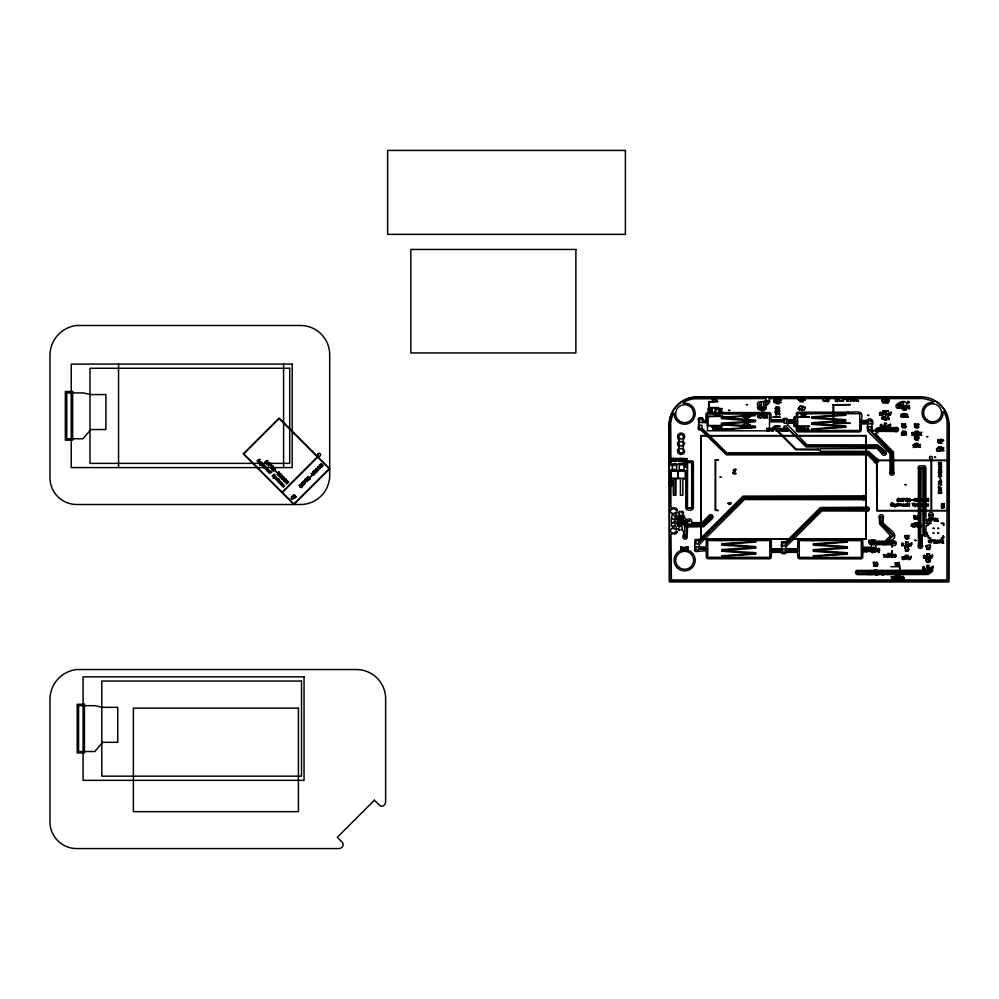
<?xml version="1.0" encoding="UTF-8"?>
<svg xmlns="http://www.w3.org/2000/svg" width="999" height="999" viewBox="0 0 999 999"><rect width="100%" height="100%" fill="white"/><g stroke="black" fill="none" stroke-linecap="round" stroke-linejoin="round"><path stroke-width="1.5" d="M888.248 542.744L889.035 542.694A2.772 2.772 0 0 0 889.035 540.909L887.824 540.909L887.824 542.569M895.703 564.722L896.852 564.722A2.772 2.772 0 0 0 896.852 562.937L895.628 562.937L895.641 564.597M907.729 405.944L909.24 407.018L908.153 407.192L908.153 406.143M948.363 510.751L876.772 510.876L876.635 460.327L948.376 460.314M877.097 460.976L875.723 461.476L868.356 453.421L726.31 453.409L701.535 428.633L699.512 428.633L699.512 425.287L702.022 425.287L702.022 428.146L726.598 452.722L868.506 452.722L877.097 460.689M920.591 504.195L919.954 504.295M920.591 506.056C919.167 506.743 918.755 502.772 919.954 503.159M760.576 407.604L759.228 407.754L759.665 406.993L760.301 407.542L759.465 408.029L759.228 402.872L761.463 402.872L761.463 405.107L760.089 405.107C762.15 407.305 758.216 409.815 759.39 406.793M671.865 464.61L670.916 465.222L670.754 425.05C669.642 424.013 674.662 406.393 674.275 415.721A10.577 10.577 0 0 0 693.431 419.555L695.017 415.746A10.577 10.577 0 0 0 686.713 403.296L683.129 403.209L683.94 402.122A26.411 26.411 0 0 1 693.693 398.801L766.133 398.576C766.333 404.732 754.894 398.139 757.829 406.256A2.298 2.298 0 0 0 759.302 409.802A2.298 2.298 0 0 0 762 407.093C764.073 405.532 766.945 406.605 768.83 403.072A2.298 2.298 0 0 0 769.467 399.875L768.918 398.589L920.878 398.576C922.139 397.465 940.883 402.909 930.544 402.46A10.577 10.577 0 0 0 922.04 413.511A10.577 10.577 0 0 0 931.892 423.376A10.577 10.577 0 0 0 942.956 414.897L942.981 411.613L943.793 411.763A26.424 26.424 0 0 1 947.114 421.516L946.927 579.932L671.415 579.982L670.966 534.353L672.527 533.966L672.527 532.804A2.098 2.098 0 0 1 670.429 530.706A2.098 2.098 0 0 1 672.527 528.608L672.527 525.949L671.415 525.949L671.415 523.151L672.527 523.151C670.754 521.503 670.666 520.279 672.527 518.681L671.415 518.681L672.527 513.224A2.098 2.098 0 0 1 670.429 511.126A2.098 2.098 0 0 1 672.527 509.028L672.527 507.854L670.916 507.504L670.878 469.617L671.865 470.142A3.784 3.784 0 0 0 677.222 470.142L678.995 471.178L680.943 470.941L680.943 469.755L679.27 469.755L679.27 464.997L680.943 464.997L680.943 463.811L678.995 463.573L677.222 464.61M317.819 454.158L318.544 453.434A1.498 1.498 0 0 1 320.529 455.419L319.805 456.143A1.498 1.498 0 0 1 317.819 454.158M769.792 539.085L771.278 540.571L771.39 548.713L781.143 548.738L781.892 547.489L781.181 546.078L781.63 541.72L786.213 541.545L820.466 507.517L865.746 507.23M868.381 548.613L868.231 551.685L868.805 550.337L870.042 551.823L869.105 550.037L870.191 548.701L868.631 549.912L868.531 548.638M866.008 548.613L865.509 549.263L867.02 549.587L865.309 551.723L867.219 551.823L865.996 551.411L867.432 549.625L866.707 548.613M870.341 571.765C868.106 571.49 874.824 571.478 870.266 574.138L871.69 574.388L869.58 574.462L871.165 572.639L870.903 571.765M901.11 406.668L900.111 407.592C902.459 402.547 897.377 409.028 900.936 408.017C901.697 410.976 901.972 404.17 900.199 407.405A2.31 2.31 0 0 1 896.652 407.742A2.31 2.31 0 0 1 897.002 404.208C901.31 400.449 908.278 399.875 906.418 406.543A2.298 2.298 0 0 1 906.418 408.129L905.481 408.129A2.298 2.298 0 0 1 905.481 406.543L906.305 406.331L901.26 406.693M876.947 570.179L874.15 570.179M707.791 539.035L706.293 540.521L706.193 547.002L700.049 547.027L699.225 545.404L699.974 543.868L744.455 499.562L862.187 499.687A2.298 2.298 0 0 0 865.209 499.3A2.298 2.298 0 0 0 865.209 496.266A2.298 2.298 0 0 0 862.199 495.866L743.031 496.141L699.625 539.348L694.942 539.585L694.605 550.661L695.991 551.585L706.118 550.699L706.405 557.792L707.791 558.728L769.792 558.778L771.153 557.892L771.54 552.372L780.906 552.36L782.08 553.596L785.127 553.721L786.875 552.36L797.464 552.36L797.926 557.879L799.312 558.803L861.313 558.866L862.674 557.966L862.974 550.836L870.404 550.786L872.202 552.297L875.686 551.885L876.135 547.527L875.436 546.028L876.273 544.805L891.72 544.18L892.057 547.115L891.72 544.68L883.041 544.68M799.312 539.11L797.826 540.609L797.639 548.763L786.575 548.638L785.913 547.452L786.663 546.003L821.902 510.939L865.746 511.063A2.298 2.298 0 0 0 868.755 510.664A2.298 2.298 0 0 0 868.755 507.629A2.298 2.298 0 0 0 865.746 507.23M774.237 428.221C771.515 428.284 774.812 425.012 774.725 427.722L796.116 449.113L817.244 449.113C819.018 447.152 819.217 451.673 817.269 449.887L795.828 449.775L774.25 428.146L774.899 429.333L773.313 430.007L773.001 431.306L772.939 428.196L774.5 429.22L773.313 429.582L773.313 428.546M721.415 429.195L754.957 427.247L721.415 424.725L721.415 423.101L754.957 421.141L721.415 418.631L721.415 417.22L755.019 415.159L755.019 414.036L707.429 413.986L707.429 422.028L702.484 422.028L702.022 419.13L699.512 419.13L699.512 422.49L707.429 422.727L707.429 430.769L721.415 430.769L721.428 428.858C717.969 429.945 722.876 423.314 720.591 428.434L721.428 428.434C721.728 425.724 722.739 430.694 721.428 429.582M697.152 396.878L920.941 396.878A28.097 28.097 0 0 1 940.808 405.094L943.243 407.867A28.122 28.122 0 0 1 949.05 424.975L948.763 581.818L669.367 581.768L669.043 424.987A28.122 28.122 0 0 1 697.152 396.865M920.941 397.152L697.165 397.152A27.86 27.86 0 0 0 680.219 402.909A27.822 27.822 0 0 0 671.453 414.335A27.935 27.935 0 0 0 669.33 424.987L669.642 581.406L948.526 581.406L948.7 424.388L946.652 414.335A27.822 27.822 0 0 0 934.852 400.874M811.712 413.686L845.279 413.686L845.279 414.81L811.688 416.858L811.688 418.269L845.229 420.229L811.688 422.752L811.688 424.375L845.229 426.885L811.688 428.846L811.688 430.407L797.702 430.407L797.702 421.865L786.575 421.865L786.575 423.201L784.053 423.201L784.053 421.865L769.505 421.865L769.505 430.819L722.027 430.806L722.027 429.682L755.519 427.634L755.519 426.148L721.977 424.2L755.519 421.678L755.519 420.092L722.377 417.594L755.519 415.659L755.519 414.036L769.505 414.036L769.505 421.166L784.053 421.166L784.053 419.842L786.575 419.842L786.575 421.166L797.702 421.166L797.702 413.623L811.712 413.823M919.954 503.871L920.616 504.045M721.765 540.546L755.331 540.546L755.331 541.658L721.74 543.718L721.74 545.129L755.281 547.09L721.74 549.6L721.74 551.236L755.281 553.746L721.74 555.706L721.74 557.267L707.754 557.267L707.754 549.225L698.476 549.225L698.476 550.137L695.953 550.137L695.953 546.778L698.476 546.778L698.476 548.526L707.754 548.526L707.754 540.484L721.765 540.684M813.286 540.621L846.852 540.621L846.852 541.745L813.261 543.793L813.261 545.217L846.802 547.165L813.261 549.687L813.261 551.311L846.802 553.821L813.261 555.781L813.261 557.355L799.275 557.355L799.275 550.936L785.152 550.936L785.152 552.26L782.642 552.26L782.642 550.936L769.817 550.936L769.817 557.33L722.352 557.305L722.352 556.193L755.831 554.133L755.831 552.647L722.302 550.699L755.831 548.176L755.831 546.59L722.689 544.093L755.831 542.157L755.831 540.546L769.817 540.546L769.817 550.237L782.642 550.237L782.642 548.913L785.152 548.913L785.152 550.237L799.275 550.237L799.275 540.571L813.286 540.759M861.313 539.173L862.699 540.097L862.974 547.202L870.529 547.24L871.415 546.066L870.703 541.371L871.64 539.984L875.236 539.997L876.398 541.246L884.977 541.221L890.559 535.689L879.607 524.025L879.32 518.244A2.31 2.31 0 0 1 879.707 515.234A2.31 2.31 0 0 1 882.754 515.222A2.31 2.31 0 0 1 883.153 518.244L883.104 522.727C887.936 529.333 900.923 533.928 891.47 540.634M909.028 405.731C912.374 413.536 902.921 405.057 909.452 405.394A1.449 1.449 0 0 1 908.316 406.531L907.629 406.293M902.359 414.123L902.971 417.32L901.847 416.009L901.123 417.257L901.123 414.198L902.671 415.209L901.498 415.584L901.498 414.535M915.771 423.776L916.445 426.923L915.246 425.661L914.535 426.91L914.535 423.851L916.083 424.862L914.909 425.237L914.909 424.188M902.984 423.564L903.645 426.723L902.459 425.449L901.71 426.648L901.747 423.638L903.296 424.65L902.109 425.025L902.109 423.988M775.187 399.413L775.798 402.609L774.662 401.286L773.913 402.485L773.938 399.488L775.499 400.499L774.312 400.874L774.312 399.825M915.771 435.851L916.383 439.048L915.246 437.737L914.535 438.986L914.535 435.926L916.083 436.938L914.909 437.312L914.909 436.263M760.264 406.518C763.96 413.861 754.27 406.131 760.564 407.392M766.92 415.035L767.594 418.194L766.408 416.92L765.684 418.181L765.684 415.109L767.232 416.133L766.058 416.508L766.058 415.459M919.03 498.326L919.692 501.486L918.506 500.212L917.744 501.398L917.781 498.401L919.33 499.413L918.156 499.787L918.156 498.751M915.059 515.422L915.671 518.618L914.535 517.307L913.823 518.568L913.823 515.496L915.371 516.52L914.197 516.895L914.197 515.846M920.391 523.813L921.003 527.01L919.867 525.699L919.155 526.96L919.155 523.888L920.703 524.912L919.517 525.287L919.517 524.238M932.429 539.81L933.153 540.946L931.555 541.695L931.305 543.019L931.193 539.885L932.741 540.896L931.555 541.271L931.555 540.222M870.304 540.084L870.903 543.281L869.779 541.97L869.03 543.169L869.055 540.159L870.616 541.183L869.43 541.545L869.43 540.509M899.712 566.371L899.724 569.305L899.537 566.708L890.858 566.708M891.895 544.343L892.045 544.48A2.298 2.298 0 0 0 895.941 544.53A2.298 2.298 0 0 0 894.467 540.996C884.652 541.595 896.041 538.036 890.796 542.994L892.232 543.244L890.084 543.244L891.707 541.495L891.445 540.621M887.799 553.521L891.995 553.483L891.97 550.599L891.72 553.184M677.285 464.697L677.359 464.772A3.784 3.784 0 0 0 671.865 464.61M920.616 505.919L919.954 505.506M673.938 528.608L673.938 525.949L675.049 525.262C675.199 524.238 678.483 532.092 675.761 529.657A2.098 2.098 0 0 0 673.938 528.608M283.591 364.086L283.591 467.582M118.556 364.086L118.556 467.582M295.092 495.566L295.092 497.352L296.316 496.653L294.905 498.064L294.53 495.342L292.982 495.779L293.968 494.73L295.092 495.566M309.091 477.584L309.078 479.37L310.314 478.671L308.816 480.069L308.516 477.36L306.968 477.797L307.967 476.748L309.091 477.584M924.375 468.356L924.337 532.08C928.221 534.053 923.95 536.438 922.939 532.43L922.914 467.52L924.187 467.295L924.375 468.356M268.269 462.824C270.304 467.033 263.836 463.361 268.244 463.823C267.033 460.214 272.228 464.46 268.269 462.824M271.328 464.997L269.955 464.96L270.692 464.223L271.328 464.997M272.465 467.632C271.241 468.306 269.218 467.107 272.19 468.731C276.049 467.782 270.504 463.623 273.227 466.758L272.115 466.908L272.465 467.632M273.614 474.712C275.599 478.933 269.455 474.25 273.601 476.261C271.853 472.115 277.66 475.961 273.614 474.712M293.644 498.551C288.686 501.773 292.37 492.157 293.644 498.551M301.735 483.491C305.644 482.405 302.297 487.35 303.858 484.328C299.725 485.701 303.609 480.469 301.735 483.491M304.895 481.418L304.258 482.305L303.521 481.568L304.895 481.418M307.729 480.469L306.668 481.73L308.129 480.369L306.293 478.346L304.807 479.757L306.056 479.033L306.206 480.132L307.729 480.469M315.359 470.954L314.71 471.853L313.973 471.116L315.359 470.954M286.313 482.542L287.774 482.342C283.142 487.037 292.432 479.483 286.863 482.217C289.623 476.685 282.08 485.951 286.75 481.318L286.313 482.542M312.437 473.239L313.087 474.45C307.267 470.604 316.096 478.071 313.224 473.851C317.395 476.773 310.002 467.919 313.823 473.713L312.437 473.239M278.908 471.903L277.809 473.788L279.146 473.214L278.546 474.513C284.303 470.741 275.474 478.134 278.409 473.926L277.035 474.513L278.908 471.903M677.484 518.219C677.834 521.041 676.236 526.785 679.445 527.197A1.399 1.399 0 0 1 682.18 527.547A3.459 3.459 0 0 1 682.105 528.746A1.386 1.386 0 0 1 681.493 529.47C682.567 530.869 684.989 531.043 682.879 536.401A2.31 2.31 0 0 0 687.05 538.136L687.562 526.948L703.708 526.723L711.987 518.881A2.31 2.31 0 0 0 712.349 515.334A2.31 2.31 0 0 0 708.803 515.684L701.997 522.627L691.783 522.652L691.658 521.678A2.31 2.31 0 0 0 688.948 518.956C682.729 521.366 686.201 514.135 682.105 514.76A1.399 1.399 0 0 1 679.47 514.76C676.485 514.56 679.295 516.82 677.484 518.219M277.66 478.658C276.199 477.372 277.397 481.705 275.374 479.033C277.098 480.831 275.649 476.311 277.66 478.658M746.628 425.412C743.156 424.288 748.189 431.056 746.64 425.349M802.047 408.291C798.476 407.417 803.758 413.711 802.047 408.291M888.011 425.349C884.452 424.4 889.709 430.831 888.011 425.349M888.685 413.224C885.114 413.261 890.758 418.181 888.698 413.149M908.665 557.492C905.094 556.63 910.376 562.912 908.665 557.492M909.327 544.005C905.818 542.844 910.913 549.65 909.352 543.931M924 504.395L923.638 506.131L923.7 503.883L926.16 504.07L926.298 506.081L925.848 504.37L924.974 506.156L924 504.395M929.982 556.143C926.36 556.056 932.03 561.113 929.982 556.143M930.643 567.519L930.106 569.168L929.495 567.382L929.445 569.005L930.993 570.666L928.183 573.076L857.791 573.214L856.955 572.527L857.791 571.54L927.834 571.678C928.571 569.917 932.916 569.243 930.643 567.519M679.42 440.297L677.459 443.069L678.009 445.866L679.42 447.215L677.459 450.062L678.009 452.859A3.734 3.734 0 0 0 684.777 451.523C682.629 447.627 682.542 447.003 684.777 443.069C679.907 440.209 686.638 438.361 684.228 434.727A3.734 3.734 0 0 0 677.459 436.076L678.009 438.873L679.42 440.297M928.97 523.726L928.62 524.637A2.31 2.31 0 0 1 926.21 525.599L925.761 531.368L926.56 532.092A2.298 2.298 0 0 1 926.91 535.639A2.298 2.298 0 0 1 923.376 535.289L922.164 534.44L922.227 544.817A2.298 2.298 0 0 1 921.827 547.827A2.298 2.298 0 0 1 918.793 547.827A2.298 2.298 0 0 1 918.406 544.817L918.443 469.268A2.298 2.298 0 0 1 921.59 466.021L922.364 466.021A2.31 2.31 0 0 1 925.898 468.381L925.936 521.078L929.17 518.356L929.058 516.108A2.31 2.31 0 0 1 929.445 513.099A2.31 2.31 0 0 1 932.492 513.099A2.31 2.31 0 0 1 932.891 516.108L932.604 519.767L928.983 523.626M874.487 574.3L873.064 573.076L872.527 574.487L872.577 571.378L872.901 572.652L874.462 571.44L873.363 572.777L874.487 574.3M675.661 514.285L676.473 516.333L675.049 516.57L673.938 515.884L673.938 513.224A2.098 2.098 0 0 0 675.761 512.175L677.31 512.137L675.661 514.285M875.349 433.516L893.518 452.11L893.805 471.628A2.298 2.298 0 0 1 893.418 474.637A2.298 2.298 0 0 1 890.384 474.637A2.298 2.298 0 0 1 889.984 471.628L890.059 453.484L867.569 431.068L867.157 426.735L867.856 425.287L866.97 423.863L861.338 423.951L861.225 430.432L859.739 431.93L797.739 431.868L796.353 430.931L796.141 423.401L788.298 423.289L787.337 424.538L806.955 444.817L877.646 444.855L884.527 450.749A2.298 2.298 0 0 1 886.375 453.171A2.298 2.298 0 0 1 884.227 455.319A2.298 2.298 0 0 1 881.817 453.471L876.797 448.389L820.179 448.726L820.216 451.298L868.468 451.298L876.71 458.566A2.298 2.298 0 0 1 878.558 460.989A2.298 2.298 0 0 1 876.41 463.136A2.298 2.298 0 0 1 874 461.276L867.619 454.845L726.435 454.845L701.061 430.182L698.95 429.97L698.051 428.608L698.763 423.863L698.176 418.569L699.537 417.669L702.584 417.794L703.596 420.504L705.806 420.554L706.093 413.424L707.467 412.525L769.467 412.587L770.853 413.511L771.228 419.73L782.342 419.742L783.541 418.494L786.538 418.381L788.298 419.742L795.891 419.742L796.365 413.062L797.739 412.175L847.002 412.225L847.826 413.124L848.663 412.225C856.218 412.425 864.497 409.103 861.275 420.129C862.749 420.616 865.846 420.604 867.244 420.079C870.903 416.146 874.999 421.965 871.89 425.399C873.326 435.864 872.552 430.557 877.721 427.797L894.879 427.647A2.298 2.298 0 0 1 897.889 428.047A2.298 2.298 0 0 1 897.889 431.093A2.298 2.298 0 0 1 894.879 431.481L878.795 431.343L877.534 432.904L875.399 433.404M867.032 572.277L867.819 572.202L867.819 574.138C865.034 574.625 871.128 574.6 868.231 574.138L868.218 571.49L867.132 572.165M877.022 572.277L877.809 572.202L877.809 574.138C875.024 574.575 881.118 574.575 878.221 574.138L878.208 571.49L877.122 572.165M898.051 563.149L898.825 563.074L898.825 565.022C896.003 565.359 902.01 565.596 899.25 565.022L899.2 562.3L898.051 563.149M902.022 557.267L902.809 557.192L902.809 559.14C900.037 559.64 906.006 559.59 903.221 559.14L903.208 556.493L902.06 557.217M923.338 555.931L924.125 555.856L924.125 557.804C921.328 558.241 927.347 558.316 924.537 557.804L924.525 555.144L923.338 555.931M926.672 567.295L927.447 567.22L927.447 569.168C924.624 569.58 930.718 569.642 927.871 569.168L927.809 566.445L926.772 567.195M684.577 536.775L685.689 536.925L684.577 536.775M686.001 522.564L687.112 522.714L686.001 522.564M688.848 521.153L689.959 521.291L688.848 521.153M710.164 516.883L711.251 517.107L710.177 516.82M720.104 477.097L721.216 477.247L720.117 477.023M728.633 410.314L729.745 410.452L728.633 410.314M746.39 404.632L747.489 404.845L746.415 404.558M766.995 401.074L768.094 401.298L767.032 400.936M773.388 427.36L774.5 427.51L773.388 427.36M776.235 411.026L777.334 411.238L776.248 410.951M817.444 449.388L818.556 449.538L817.457 449.313M847.277 412.212L848.388 412.362L847.277 412.212M857.229 572.302L858.328 572.527L857.267 572.165M867.894 415.284L868.98 415.509L867.931 415.147M862.911 497.702L864.01 497.927L862.949 497.564M866.47 509.065L867.582 509.215L866.483 509.003M875.711 430.919L876.81 431.056L875.711 430.919M875.711 460.751L876.81 460.901L875.711 460.751M885.651 415.284L886.762 415.434L885.226 414.485A2.298 2.298 0 0 1 885.226 412.899L886.163 412.899A2.298 2.298 0 0 1 886.163 414.485L885.688 415.147M883.516 452.947L884.627 453.084L883.516 452.947M880.681 516.883L881.78 517.107L880.693 516.82M891.333 472.839L892.444 472.977L891.345 472.764M895.604 429.495L896.715 429.645L895.604 429.495M897.726 406.044L898.825 406.268L897.751 405.981M893.468 543.169L894.58 543.319L893.468 543.169M905.094 484.59L906.205 484.74L905.094 484.59M914.073 526.835L915.171 527.047L914.085 526.76M914.784 540.334L915.896 540.484L914.784 540.334M919.754 467.857L920.853 468.081L919.767 467.794M923.088 467.857L924.2 468.007L923.101 467.794M926.86 436.6L927.971 436.75L926.872 436.526M919.754 546.016L920.853 546.228L919.767 545.941M924.724 533.941L925.836 534.09L924.724 533.941M926.148 523.276L927.259 523.426L926.16 523.214M930.419 514.76L931.518 514.897L930.419 514.76M934.677 457.205L935.776 457.417L934.689 457.13M929.707 570.179L930.818 570.317L929.707 570.179M933.116 528.296L934.202 528.508L933.153 528.159M933.116 532.979L934.202 533.204L933.153 532.842M937.799 528.296L938.885 528.508L937.836 528.159M937.799 532.979L938.885 533.204L937.836 532.842M670.579 482.529L669.417 481.605L672.165 481.543C672.577 478.783 672.677 484.702 672.165 481.968L670.217 481.968L670.579 482.529M687.112 458.491L685.926 461.513L684.852 458.416L685.963 459.59L687.112 458.491M686.238 549.5L688.224 549.65L688.323 546.878L686.238 547.052L687.712 547.227C686.251 548.314 689.397 549.937 686.238 549.5M722.115 408.728L720.504 409.228A1.711 1.711 0 0 0 720.504 410.539L722.09 411.101L720.117 410.714A2.135 2.135 0 0 1 720.104 409.103L721.041 408.279L722.102 408.803M728.908 504.095L727.747 503.171L730.494 503.109C730.968 500.349 730.856 506.356 730.494 503.533L728.546 503.533L728.908 504.095M744.655 414.785L743.044 415.272A1.748 1.748 0 0 0 743.044 416.595L744.655 417.082L742.657 416.758A2.135 2.135 0 0 1 742.644 415.147L743.581 414.335L744.655 414.785M778.096 430.806L780.082 430.956L780.182 428.184L778.096 428.296L779.57 428.546C778.034 429.545 781.343 431.343 778.134 430.744M783.428 430.806L785.414 430.956L785.526 428.196L783.428 428.296L784.902 428.546C783.366 429.545 786.675 431.343 783.453 430.744M800.074 397.814L798.463 398.301A1.748 1.748 0 0 0 798.463 399.625L800.049 400.187L798.076 399.787A2.135 2.135 0 0 1 798.064 398.176L799 397.365L800.074 397.814M803.258 400.037L805.244 400.187L805.331 397.415L803.246 397.527L804.732 397.777C803.533 398.988 805.981 400.412 803.258 400.037M871.553 542.769L873.538 542.919L873.638 540.147L871.553 540.259L873.026 540.509C871.553 541.47 874.787 543.344 871.578 542.707M883.903 399.25L882.292 399.75A1.748 1.748 0 0 0 882.292 401.061L883.903 401.561L881.917 401.236A2.135 2.135 0 0 1 881.892 399.625L882.829 398.813L883.903 399.25M882.691 427.023L883.366 427.135L882.691 427.023M883.903 416.97L882.292 417.47A1.748 1.748 0 0 0 882.292 418.781L883.903 419.268L881.917 418.943A2.135 2.135 0 0 1 881.892 417.345L882.829 416.521L883.903 416.97M875.411 549.175C876.36 551.273 877.134 547.302 875.411 549.175M887.224 401.486L889.222 401.348L887.749 399.213C891.632 399.188 885.414 397.864 887.449 400.549C889.41 399.4 888.923 402.547 887.262 401.423M876.747 551.173C877.784 553.284 878.371 549.275 876.747 551.173M878.471 548.364L879.145 549.675A2.835 2.835 0 0 1 879.145 551.436C877.422 555.569 881.63 548.463 878.508 548.301M879.682 571.903C880.718 574.025 881.243 570.017 879.682 571.903M881.006 573.901C882.105 575.998 882.542 572.04 881.006 573.901M882.741 571.103L883.403 572.415A2.835 2.835 0 0 1 883.403 574.163C881.755 578.396 885.838 570.941 882.741 571.103M891.42 556.868L893.418 556.73L891.945 554.607C895.828 554.545 889.41 553.284 891.645 555.931C893.705 554.907 892.994 557.792 891.42 556.868M896.702 506.156C890.121 509.49 901.573 498.601 896.702 506.156M899.237 578.896L901.235 578.758L899.762 576.623C903.633 576.585 897.114 575.262 899.462 577.959C901.523 576.935 900.811 579.82 899.237 578.896M905.494 501.011L907.479 501.161L907.591 498.401L905.481 498.501L906.955 498.751C905.606 499.812 908.541 501.461 905.494 501.011M904.008 545.679L904.682 545.791L904.008 545.679M907.292 503.234L907.954 503.346L907.292 503.234M906.555 535.626L904.944 536.113A1.711 1.711 0 0 0 904.944 537.437C909.102 539.922 901.086 534.915 906.555 535.626M906.555 547.015L904.944 547.502A1.711 1.711 0 0 0 904.944 548.826C909.102 551.311 901.086 546.303 906.555 547.015M917.157 438.536L919.155 438.399L917.681 436.263C921.565 436.201 915.146 434.952 917.382 437.599C919.517 436.476 918.581 439.647 917.232 438.424M917.094 498.513L916.27 501.535L915.683 500.149C914.834 505.044 913.735 493.756 915.159 500.474L915.696 499.125L916.208 500.474L917.094 498.513M925.324 569.193L925.998 569.305L925.361 569.13M927.871 545.516L926.26 546.003A1.711 1.711 0 0 0 926.26 547.327C930.419 549.8 922.327 544.979 927.871 545.516M928.396 547.739L930.381 547.889L930.469 545.129L928.383 545.304L929.857 545.479C928.346 546.515 931.605 548.189 928.421 547.677M927.871 559.015L926.26 559.502A1.711 1.711 0 0 0 926.26 560.826L927.671 561.575A1.286 1.286 0 0 1 926.398 561.625L926.011 559.078L927.871 559.015M930.356 540.272L928.745 540.759A1.748 1.748 0 0 0 928.745 542.07C932.766 544.605 924.887 539.61 930.356 540.272M938.436 462.637L940.146 463.636C934.202 465.609 946.203 464.435 939.584 464.348L940.846 463.611L939.584 462.912L941.62 462.587L938.436 462.637M939.11 482.654C937.124 482.667 940.121 478.708 941.22 482.305L941.47 480.869L941.595 482.942L939.41 481.293L939.11 482.654M941.645 471.603C942.956 475.949 933.428 471.278 941.645 471.603M941.945 505.269C939.959 505.407 942.931 501.198 944.055 504.907L944.292 503.484L944.367 505.594L942.232 503.896L941.945 505.269M271.541 472.402C264.997 475.774 273.976 468.256 271.541 472.402M272.19 469.518L273.664 471.004L272.889 469.78L274.737 469.767L275.499 468.656L274.275 467.669L274.9 469.218L272.215 469.455M279.171 480.032C275.537 485.052 278.908 475.374 279.171 480.032M299.35 485.189C299.75 490.971 304.92 484.09 301.523 486.925L301.273 485.352L299.85 485.239L300.662 484.178L299.375 485.127M319.593 464.935L321.828 467.17L320.617 465.509L322.028 465.884L321.641 464.485C326.286 469.105 318.619 459.74 321.516 465.397L319.593 464.935M243.294 453.846L293.881 504.545L329.732 468.806L279.158 418.094L243.294 453.846M258.454 461.95C253.858 459.79 263.149 459.59 259.278 459.34L259.166 460.764L257.592 461.026L258.454 461.95M266.196 463.149C261.638 460.914 270.916 460.814 267.02 460.551L266.908 461.975L265.334 462.225L266.196 463.149M303.022 481.518L305.369 483.666L304.558 482.604L304.857 480.644L303.022 481.518M313.474 471.053L315.634 473.301L315.259 471.903L316.983 472.028L314.91 470.054L313.474 471.053M841.483 400.961L839.784 401.298L839.01 399.85L839.722 397.852L841.445 398.014L839.447 398.676A2.31 2.31 0 0 0 839.447 400.437L841.483 400.961M893.655 535.427C879.944 547.614 891.845 538.286 894.854 543.394C893.094 544.155 889.859 542.182 886.912 542.32L885.851 543.344L874.674 543.356L874.674 544.692L872.164 544.692L872.164 541.333L874.674 541.333L874.674 542.657L885.589 542.657L892.819 535.427L880.993 523.601C878.258 514.597 883.978 513.686 881.58 523.214L893.655 535.427M846.278 397.764C844.654 400.137 850.948 400.112 846.503 401.049C849.949 402.297 847.864 399.25 846.553 397.927L848.251 397.802L846.365 397.652M849.662 397.764C848.039 400.137 854.332 400.112 849.887 401.049C853.296 402.31 851.273 399.263 849.937 397.927L851.635 397.802L849.699 397.702M264.573 465.434C260.602 468.543 262.762 462.849 264.573 465.434M276.923 472.39L275.037 470.779L276.923 472.39M772.115 428.583L770.504 429.071A1.748 1.748 0 0 0 770.504 430.394C774.575 432.854 766.683 427.872 772.115 428.583M872.227 552.659L871.016 550.287L872.826 547.902L869.829 547.839L872.189 548.301L871.553 549.675A2.897 2.897 0 0 0 871.553 551.436L872.227 552.734M875.411 551.56L877.896 548.676L875.449 551.485M876.498 575.399C873.65 576.173 877.359 568.044 875.823 572.415A2.897 2.897 0 0 0 875.823 574.163L876.498 575.399M879.682 574.288L882.167 571.416L879.707 574.225M893.83 505.756C897.027 507.205 893.281 503.696 895.216 504.395C892.157 502.884 896.203 506.456 893.868 505.694M889.709 543.456L887.437 542.894A3.259 3.259 0 0 1 887.424 540.759L889.372 540.659L889.697 543.531M902.759 505.756C905.993 507.142 902.184 503.683 904.195 504.345C900.998 503.021 905.231 506.406 902.759 505.756M897.514 565.484L895.254 564.922A3.259 3.259 0 0 1 895.241 562.787L897.189 562.687L897.514 565.484M905.019 505.756C908.241 507.155 904.407 503.708 906.455 504.345C903.433 502.872 907.354 506.505 905.057 505.694M917.144 505.756C920.379 507.142 916.57 503.696 918.581 504.345C915.471 502.934 919.517 506.468 917.182 505.694M927.134 505.756C930.381 507.055 926.523 503.771 928.608 504.283C925.411 503.109 929.557 506.493 927.172 505.694M938.436 476.623L941.62 476.111L940.259 475.487C945.241 474.587 933.778 473.526 940.583 474.962L939.235 475.536L940.583 476.011L938.473 476.56M749.974 424.475L748.451 427.46L749.45 424.687L747.727 424.375L749.974 424.475M777.709 428.321L776.248 431.331L777.185 428.546L775.449 428.234L777.709 428.321M805.394 407.342L803.945 410.352L804.869 407.567L803.146 407.255L805.394 407.342M685.776 463.886L682.367 463.811L682.367 464.997L684.028 464.997L684.028 469.755L682.367 469.755L682.367 470.941L685.776 470.866L685.776 508.229C686.425 511.051 692.744 511.051 693.381 508.229L693.381 462.412A1.573 1.573 0 0 0 692.407 460.951L686.75 460.951L685.776 463.886M875.948 564.123L877.272 564.398C878.034 567.382 877.946 560.801 877.272 563.973L876.435 563.973L876.772 561.975L875.948 564.123M888.099 556.655C883.478 558.616 888.386 550.786 888.099 556.655M891.245 576.873C894.867 578.783 888.935 579.532 893.094 579.045C890.546 576.96 894.929 575.749 891.245 576.873M893.918 576.873C893.655 582.979 898.376 574.862 893.918 576.873M910.414 559.353C906.218 557.517 914.26 555.382 910.414 556.768L911.35 557.854L910.414 558.104L910.414 559.353M928.521 560.564L929.844 560.839C930.556 563.861 930.656 557.355 929.844 560.427L929.02 560.427L929.42 558.429L928.521 560.564M931.73 558.016C927.534 556.168 935.676 554.145 931.73 555.419L932.666 556.518L931.73 556.755L931.73 558.016M932.404 569.38C928.071 567.42 936.213 565.347 932.404 566.795L933.328 567.882L932.404 568.131L932.404 569.38M670.454 458.441C669.105 465.996 675.611 458.029 670.491 458.379M672.851 461.251L674.487 460.726C676.273 464.747 672.989 452.185 672.851 461.251M679.907 458.441C676.211 462.949 684.852 461.276 680.319 461.101L680.319 460.052L681.243 459.877L680.319 458.728L681.643 458.479L679.944 458.379M681.056 546.952L681.281 550.024L681.455 548.688L683.054 547.527L681.081 546.89M710.252 411.213L711.9 410.689C713.723 414.635 710.401 402.135 710.252 411.213M712.112 427.247C715.434 428.971 710.152 430.494 714.123 429.046C710.651 427.347 716.258 426.086 712.112 427.247M715.184 408.416L715.409 411.488L715.584 410.164L717.182 408.991L715.272 408.304M714.847 412.45C713.061 419.68 720.204 412.25 714.934 412.337M735.414 470.891L733.029 470.329L734.989 470.591L734.989 469.767C731.967 468.981 738.461 469.031 735.414 469.767L735.414 470.891M743.718 424.35L743.131 426.136L743.968 426.136C744.68 423.114 744.767 429.632 743.968 426.561L742.632 426.311L743.718 424.35M758.591 415.109L758.016 416.908L758.84 416.908C759.64 413.886 759.49 420.579 758.84 417.32L757.517 417.145L758.591 415.109M766.92 428.259L767.007 431.306L767.319 429.283L768.069 430.544L768.768 429.283C768.818 435.826 769.954 424.051 768.044 429.832L766.92 428.259M776.772 412.038L776.385 414.697L775.174 412.038L775.836 415.109L777.16 414.448L776.772 412.038M779.045 411.975L778.458 413.761L779.295 413.761C780.094 410.751 779.932 417.445 779.295 414.185L777.959 414.011L779.045 411.975M780.906 428.796C780.594 434.94 785.464 426.835 780.906 428.796M799.138 407.217L798.551 409.003L799.387 409.003C800.149 406.019 800.062 412.612 799.387 409.428L798.051 409.178L799.138 407.217M798.8 427.959C802.409 429.857 796.503 430.644 800.649 430.119C797.826 427.997 802.697 426.873 798.8 427.959M801.523 413.161C799.637 420.492 807.042 412.762 801.523 413.161M807.866 427.36L807.279 429.145L808.104 429.145C808.84 426.111 808.815 432.717 808.104 429.57L806.78 429.32L807.866 427.36M888.311 416.583L887.724 418.381L888.548 418.381C889.31 415.372 889.285 422.015 888.548 418.793L887.224 418.556L888.311 416.583M883.441 554.857C887 556.668 881.268 557.617 885.289 557.017C882.517 554.882 887.262 553.808 883.441 554.857M891.445 503.084C887.661 507.405 896.365 506.068 891.845 505.744L891.845 504.695L892.781 504.52L891.845 503.359L893.181 503.121L891.483 503.021M904.17 432.23L904.257 435.277L904.582 433.241L905.319 434.503L906.031 433.241C906.068 439.785 907.267 427.934 905.306 433.803L904.17 432.23M897.764 498.464C894.03 502.847 902.634 501.398 898.176 501.123L898.176 500.074L899.1 499.9L898.176 498.751L899.5 498.576L897.764 498.464M900.161 499.001C903.483 500.724 898.188 502.26 902.172 500.799C898.601 499.113 904.445 497.827 900.161 499.001M902.109 504.757C902.022 508.816 898.151 501.835 902.109 504.757M902.959 498.464L903.196 501.535L903.371 500.212L904.969 499.038L903.059 498.351M919.829 432.305L919.867 435.302L920.404 433.891L921.715 435.352L920.703 433.591L921.79 432.255L920.229 433.466L919.917 432.192M912.349 503.608C915.571 505.307 910.401 506.868 914.36 505.419C910.651 503.596 916.87 502.572 912.349 503.608M914.884 504.008L915.521 505.944C913.835 509.977 918.318 500.599 915.746 505.332L914.922 503.946M912.062 523.888L911.475 525.686L912.312 525.686C913.123 522.752 913.011 529.32 912.312 526.098L910.976 525.924L912.062 523.888M922.751 504.757C922.739 508.666 918.855 501.873 922.751 504.757M926.41 498.464L926.498 501.51L926.81 499.475L927.559 500.736L928.258 499.475C928.283 506.056 929.557 494.08 927.534 500.037L926.448 498.401M937.936 439.535L937.974 442.545L938.698 441.283L939.822 442.594L939.759 439.735L937.936 439.535M941.645 466.958C936.812 470.579 939.285 462.2 941.645 466.958M941.645 469.892C936.712 473.526 939.285 465.134 941.645 469.892M938.985 489.198C938.223 491.908 943.081 487.375 941.108 490.734C941.782 488.061 937.05 492.844 938.985 489.198M935.276 518.269L934.889 520.929L933.665 518.344L934.34 521.328L935.676 520.679L935.376 518.156M941.645 485.077C940.833 485.851 940.771 483.504 938.848 484.203C937.112 487.612 940.371 480.032 941.645 485.077M944.467 507.542L941.395 508.279L944.055 507.067L941.283 506.381L943.805 506.293L944.467 507.542M682.841 461.313L682.442 458.441L683.791 458.329L684.427 461.401L683.191 460.189L682.841 461.313M713.323 400.936C709.153 399.363 717.082 396.84 713.323 398.339L714.248 399.5L713.323 399.675L713.311 400.999M778.308 410.939L777.909 408.067L778.308 409.24L779.819 407.967L778.783 409.365C781.792 413.786 777.622 407.817 778.308 410.939M890.434 415.084C886.762 414.023 894.043 410.789 890.434 412.5L891.37 413.586L890.434 413.836L890.434 415.084M889.772 427.21C885.226 424.9 893.818 423.539 889.772 424.625L890.696 425.711L889.772 425.961L889.772 427.21M898.763 504.008C897.614 509.29 901.473 502.697 898.8 503.946M907.429 504.008L907.654 506.156L907.429 504.008M909.165 505.956C906.98 503.221 911.425 501.86 909.165 505.956M918.893 447.252L918.493 444.38L918.893 445.542L920.404 444.28L919.367 445.666C922.414 450.137 918.206 444.093 918.893 447.252M911.088 545.866C907.117 544.43 914.747 541.708 911.088 543.281L912.012 544.368L911.088 544.617L911.088 545.866M942.344 450.799L941.945 447.927L942.344 449.1L943.855 447.827L942.806 449.225C945.891 453.608 941.707 447.677 942.344 450.799M940.583 479.882L940.334 477.547L940.583 479.882M939.772 492.195L938.848 492.994L938.473 491.733L938.511 493.356L941.595 493.331L941.595 491.733L941.22 492.994L939.872 492.082M672.315 466.558L672.315 468.194A2.385 2.385 0 0 0 676.785 468.194L676.785 466.558A2.385 2.385 0 0 0 672.315 466.57M284.178 477.772L284.166 477.847A3.259 3.259 0 0 1 282.667 479.37C278.921 479.408 283.891 474.075 284.178 477.772M681.505 463.736L685.039 463.986C684.34 473.976 688.299 459.041 681.505 463.736M717.944 407.642L708.691 407.779L708.678 401.66L717.831 401.573L708.99 401.898L708.99 407.492L717.944 407.642M722.864 425.624L707.467 425.761L707.442 416.358L722.764 416.271L707.767 416.595L707.767 425.487L722.864 425.624M744.692 418.581L747.801 418.693L744.692 418.581M744.692 423.339L747.801 423.451L744.779 423.264M761.038 410.527L764.148 410.639L761.126 410.452M761.038 414.335L764.148 414.448L761.126 414.26M773.026 417.17L780.182 417.282L773.026 417.17M775.961 403.421L779.07 403.534L775.961 403.421M775.961 407.23L779.07 407.342L775.961 407.23M774.837 426.173L780.182 426.286L774.924 426.098M800.112 401.523L803.221 401.635L800.199 401.461M800.112 406.281L803.221 406.393L800.112 406.281M809.552 426.336L794.205 426.523L794.13 417.07L809.44 416.983L794.442 417.307L794.442 426.198L809.552 426.336M882.554 402.609L888.461 402.722L882.554 402.609M882.554 410.889L888.461 411.001L882.554 410.889M884.377 419.992L886.637 420.104L884.377 419.992M884.377 423.351L886.637 423.464L884.465 423.276M869.742 544.105L872.851 544.218L869.742 544.105M903.133 409.815L906.243 409.927L903.221 409.74M903.133 413.623L906.243 413.736L903.133 413.623M902.422 427.584L905.531 427.697L902.422 427.584M902.422 431.381L905.531 431.493L902.422 431.381M915.209 427.584L918.318 427.697L915.209 427.584M915.209 431.381L918.318 431.493L915.209 431.381M915.209 439.66L918.318 439.772L915.209 439.66M915.209 443.469L918.318 443.581L915.209 443.469M905.693 538.648L907.954 538.761L905.693 538.648M905.693 541.995L907.954 542.107L905.693 541.995M905.269 550.736L908.378 550.849L905.356 550.661M905.269 555.494L908.378 555.606L905.269 555.494M914.51 519.23L917.606 519.355L914.597 519.168M914.51 523.039L917.606 523.151L914.51 523.039M938.66 443.219L941.77 443.331L938.66 443.219M938.66 447.015L941.77 447.127L938.66 447.015M926.585 549.313L929.694 549.425L926.585 549.313M926.585 554.07L929.694 554.183L926.585 554.07M283.304 480.057C283.341 483.728 288.674 478.783 284.877 478.509A3.259 3.259 0 0 0 283.304 480.057M826.598 397.939L828.596 398.151C826.635 399.275 830.594 402.048 826.573 401.236C829.832 404.033 829.707 395.179 826.598 397.939M856.28 401.261L858.566 401.311L857.554 401.186C858.428 394.493 855.107 399.2 857.279 401.186L856.28 401.261M874 566.133L877.11 566.246L874 566.133M895.466 575.287L899.812 575.511L899.862 572.714L899.537 575.212L895.466 575.287M929.569 457.28L929.569 458.304A1.498 1.498 0 0 0 932.379 458.304L932.379 457.28A1.498 1.498 0 0 0 929.569 457.28M926.997 562.087L929.27 562.2L927.084 562.012M926.997 565.446L929.27 565.559L927.084 565.372M280.357 475.961L280.294 477.697L282.205 475.599L281.268 474.213L278.971 476.411L280.357 475.961M679.47 513.086C675.524 513.661 682.317 508.653 679.47 513.086M265.21 468.856C267.07 471.778 266.009 466.97 267.482 468.631C265.534 466.096 266.77 470.666 265.21 468.856M931.318 519.093C927.297 526.86 922.452 523.838 930.618 518.943C928.346 512.799 933.703 513.136 931.305 519.168M833.091 404.695L833.166 423.301L850.336 423.326L833.653 422.814L833.653 405.057L850.399 404.632L833.091 404.695M873.7 565.122L873.301 562.237L874.637 562.125L875.274 565.209L874.038 563.998L873.7 565.122M669.38 484.078C667.844 486.963 675.411 484.977 671.253 485.002L670.866 483.566L669.38 484.078M676.448 461.313L675.312 458.354L678.171 458.728L678.333 461.513L679.308 458.354L676.448 458.728L676.448 461.313M677.31 531.718C677.247 533.241 673.363 535.676 673.938 532.804A2.098 2.098 0 0 0 675.761 531.755L677.31 531.718M714.784 427.247C718.194 429.058 712.612 430.294 716.77 429.12C713.411 427.335 718.83 426.086 714.784 427.247M718.781 411.276L718.368 408.691C715.609 408.104 721.64 408.354 718.781 408.691L718.781 411.276M715.247 459.89L715.247 510.352L718.244 510.526L715.659 510.102L715.659 460.177L718.456 459.927L715.284 459.827M733.141 472.415C731.618 475.312 739.148 473.289 735.014 473.339L734.627 471.903L733.141 472.415M749.974 416.795C745.516 419.942 749.7 410.239 749.974 416.795M801.46 427.959C805.069 429.857 799.175 430.644 803.308 430.119C800.486 427.997 805.356 426.873 801.46 427.959M918.456 517.894C914.035 521.191 918.143 511.288 918.456 517.894M928.471 535.889C925.623 540.022 934.877 537.574 928.87 537.849L928.508 535.826M938.448 486.863C936.912 489.772 944.48 487.724 940.309 487.799L939.934 486.351L938.448 486.863M943.568 525.462L943.143 523.576C937.249 523.901 946.24 521.378 943.568 525.462M943.156 535.889L943.143 537.849C937 537.999 947.127 539.335 943.193 535.826M258.891 462.549C260.789 465.409 259.715 460.751 261.164 462.325C259.378 459.615 260.264 464.61 258.991 462.437M266.808 470.454C268.619 473.538 267.645 468.394 268.981 470.342C267.495 467.407 268.256 472.415 266.808 470.454M282.442 486.088C284.303 489.085 283.216 484.153 284.678 485.926C282.992 483.029 283.941 488.099 282.442 486.088M882.042 426.148C879.232 430.631 880.668 420.154 882.042 426.148M896.091 556.118C893.281 560.614 894.717 550.124 896.091 556.118M903.358 544.805C900.474 549.3 902.022 538.798 903.358 544.805M904.807 557.042C904.557 563.636 908.728 554.595 904.807 557.042M903.908 578.146C901.135 582.692 902.522 572.127 903.908 578.146M926.123 555.694C925.886 562.275 930.019 553.284 926.123 555.694M924.674 568.319C921.902 572.852 923.276 562.287 924.674 568.319M707.854 409.203L708.641 409.128L708.641 411.076C705.881 411.563 711.912 411.488 709.065 411.076L709.003 408.341L707.954 409.091M715.184 398.851L715.971 398.776L715.971 400.724C713.186 401.211 719.18 401.186 716.383 400.724L716.37 398.052L715.284 398.751M683.716 547.739L684.502 547.664L684.502 549.612C681.68 549.974 687.674 550.174 684.927 549.612L684.902 546.952L683.766 547.677M717.519 413.236L718.293 413.161L718.293 415.109C715.459 415.472 721.478 415.634 718.718 415.109L718.668 412.387L717.619 413.124M717.444 427.497L718.231 427.422L718.231 429.37C715.409 429.707 721.415 429.982 718.656 429.37L718.606 426.648L717.444 427.497M745.316 415.247L746.091 415.172L746.091 417.12C743.244 417.532 749.287 417.632 746.515 417.12L746.465 414.398L745.416 415.147M761.65 407.442L762.437 407.367L762.437 409.303C759.652 409.79 765.758 409.765 762.861 409.303L762.849 406.655L761.65 407.442M760.726 417.957C768.031 413.823 755.381 415.122 761.8 415.459L760.726 417.957M776.573 400.337L777.359 400.262L777.359 402.21C774.587 402.772 780.631 402.572 777.784 402.21L777.734 399.488L776.573 400.337M786.238 429.046L787.012 428.971L787.012 430.919C784.227 431.431 790.221 431.393 787.437 430.919L787.387 428.196L786.238 429.046M800.736 398.276L801.51 398.201L801.51 400.149C798.738 400.699 804.794 400.537 801.935 400.149L801.885 397.427L800.736 398.276M804.133 428.209L804.907 428.134L804.907 430.082C802.085 430.494 808.191 430.557 805.331 430.082L805.281 427.36L804.232 428.109M879.382 413.012L880.156 412.937L880.156 414.885C877.397 415.384 883.466 415.347 880.581 414.885L880.531 412.162L879.42 412.949M884.577 399.725L885.351 399.65L885.351 401.598C882.567 402.098 888.561 402.073 885.776 401.598L885.726 398.876L884.577 399.725M884.577 417.445L885.351 417.37L885.351 419.318C882.504 419.73 888.536 419.817 885.776 419.318L885.726 416.595L884.615 417.382M884.04 425.137L884.814 425.062L884.814 427.01C881.992 427.335 887.999 427.622 885.239 427.01L885.226 424.338L884.04 425.137M862.774 549.537L863.548 549.462L863.548 551.411C860.751 551.735 866.72 552.022 863.973 551.411L863.948 548.738L862.774 549.537M902.821 408.653C908.428 406.668 898.988 405.045 903.895 406.143L902.821 408.653M903.758 415.047L904.532 414.972L904.532 416.92C901.747 417.407 907.754 417.382 904.957 416.92L904.944 414.26L903.795 414.985M872.764 549.537L873.538 549.462L873.538 551.411C870.716 551.748 876.722 552.022 873.963 551.411L873.913 548.688L872.764 549.537M901.385 433.017L902.159 432.942L902.159 434.89C899.387 435.364 905.356 435.389 902.584 434.89L902.559 432.217L901.423 432.954M906.418 415.047L907.204 414.972L907.204 416.92C904.42 417.395 910.414 417.42 907.616 416.92L907.567 414.198L906.455 414.985M904.37 424.488L905.156 424.413L905.156 426.361C902.397 426.86 908.441 426.773 905.581 426.361L905.531 423.638L904.482 424.388M911.7 433.091L912.487 433.017L912.487 434.965C909.702 435.514 915.771 435.352 912.911 434.965L912.849 432.23L911.7 433.091M913.036 445.167L913.823 445.092L913.823 447.04C911.051 447.54 917.132 447.502 914.235 447.04L914.185 444.318L913.036 445.167M905.356 543.781L906.13 543.706L906.13 545.654C903.358 546.228 909.402 546.016 906.555 545.654L906.493 542.932L905.356 543.781M907.217 547.489L908.004 547.402L908.004 549.35C905.219 549.887 911.188 549.775 908.416 549.35L908.366 546.628L907.254 547.427M914.185 526.735C920.329 522.177 909.053 524.188 915.259 524.238L914.185 526.735M936.488 448.713L937.262 448.638L937.262 450.586C934.427 450.924 940.446 451.211 937.686 450.586L937.636 447.864L936.488 448.713M941.145 442.32C948.863 438.274 935.339 439.398 942.219 439.822L941.145 442.32M936.488 519.055L937.262 518.981L937.262 520.929C934.477 521.403 940.583 521.391 937.686 520.929L937.636 518.206L936.488 519.055M936.488 540.734L937.262 540.659L937.262 542.607C934.477 543.056 940.484 543.119 937.686 542.607L937.674 539.947L936.488 540.734M670.679 471.053L670.666 478.496L673.314 478.621L673.413 495.392L675.774 495.242L675.774 478.621L680.419 478.621L680.431 495.279L682.866 495.304L682.879 478.621C687.986 481.443 687.25 468.119 682.879 470.954L682.692 469.755L682.542 470.954L680.756 470.954L680.556 469.755L680.419 470.954L675.774 470.954L675.586 469.755L675.436 470.954L673.651 470.954L673.451 469.755L673.314 470.954L670.679 471.053M775.112 408.316L776.698 408.903L774.987 411.039L777.035 411.101L775.674 410.726L776.922 408.266L775.112 408.316M804.195 413.411L805.781 413.998L804.07 416.133L806.118 416.183L804.757 415.821L806.006 413.349L804.245 413.349M917.169 424.163L918.743 424.75L917.045 426.885L919.092 426.935L917.731 426.573L918.968 424.1L917.207 424.1M907.217 535.551L908.803 536.138L907.092 538.274L909.14 538.336L907.791 537.962L909.028 535.501L907.267 535.501M691.957 508.254L687.2 508.254L687.337 462.237L691.945 462.337L691.957 508.254M764.435 407.205C764.198 413.786 768.343 404.782 764.435 407.205M764.859 416.983L764.073 418.231L762.986 417.607A2.71 2.71 0 0 1 762.974 415.734L764.335 415.197L764.859 416.983M882.167 412.774C881.842 419.305 886.188 410.439 882.167 412.774M886.7 414.023L885.926 415.284L884.839 414.647A2.71 2.71 0 0 1 884.827 412.774L886.188 412.237L886.7 414.023M906.955 407.667L906.168 408.928L905.094 408.291A2.71 2.71 0 0 1 905.082 406.418L906.443 405.881L906.955 407.667M914.485 432.854C914.235 439.448 918.406 430.407 914.485 432.854M888.885 554.87C888.635 561.475 892.806 552.435 888.885 554.87M915.821 444.93C915.584 451.511 919.717 442.52 915.821 444.93M919.03 434.103L918.256 435.352L917.169 434.727A2.71 2.71 0 0 1 917.157 432.854L918.518 432.317L919.03 434.103M896.702 576.898C896.528 583.541 900.511 574.388 896.702 576.898M920.541 498.888L920.591 501.086L922.552 500.986A3.259 3.259 0 0 0 922.527 498.851L920.541 498.888M918.318 525.761L917.544 527.01L916.458 526.386A2.71 2.71 0 0 1 916.445 524.512L917.806 523.976L918.318 525.761M925.611 500.399L924.837 501.523L923.526 501.086A3.259 3.259 0 0 1 923.463 498.888L925.099 498.476L925.611 500.399M939.272 540.496C939.035 547.077 943.168 538.086 939.272 540.496M853.046 398.426C852.559 406.069 857.716 395.879 853.046 398.426M276.348 477.235L273.014 478.296L275.112 476.086L274.787 477.634L276.348 477.235M259.84 464.985L260.727 464.747C264.585 467.17 262.025 458.803 259.84 464.985M311.913 475.561L310.077 477.222L311.888 475.624M268.519 465.809L269.655 465.259C273.564 468.419 270.779 459.702 268.519 465.809M268.406 472.24L270.092 470.879L268.456 472.177M279.807 483.628L281.706 483.079L280.794 484.765L282.542 483.928L281.643 485.614L283.029 484.103L281.293 482.192L279.857 483.578M835.476 397.714L835.614 401.473L835.738 398.314C839.16 408.928 837.324 390.484 837.487 400.799L835.476 397.714M842.744 397.714L842.894 401.473L843.006 399.787C845.766 400.799 845.441 396.391 842.794 397.664M779.245 399.8L780.818 400.387L779.12 402.522L781.168 402.572L779.807 402.21L781.043 399.737L779.282 399.737M908.303 498.713L909.877 499.3L908.178 501.436L910.226 501.498L908.865 501.123L910.101 498.651L908.341 498.651M939.147 448.176L940.733 448.763L939.023 450.911L941.07 450.961L939.709 450.586L940.958 448.126L939.185 448.126M933.828 540.197L935.401 540.784L933.69 542.919L935.738 542.981L934.39 542.607L935.626 540.134L933.828 540.197M941.82 540.197L943.393 540.784L941.682 542.919L943.73 542.981L942.382 542.607L943.618 540.134L941.82 540.197M700.911 435.589L700.961 539.273L866.195 539.223L866.145 435.539L700.911 435.589M315.834 468.693C317.195 474.787 320.642 466.595 315.834 468.693M317.907 466.62C319.143 472.639 322.827 464.697 317.944 466.558M263.699 466.983L264.56 468.294L264.073 467.157L265.896 466.958L264.935 465.996L263.699 466.983M278.296 481.58C277.809 483.066 280.632 483.179 278.621 481.93C281.219 483.853 280.369 478.746 278.321 481.518M318.294 466.795L318.219 467.282A2.747 2.747 0 0 0 319.48 468.543L320.342 467.682A2.747 2.747 0 0 0 319.081 466.421L318.294 466.795M316.221 468.868L316.146 469.355A2.747 2.747 0 0 0 317.407 470.616L318.269 469.755A2.747 2.747 0 0 0 317.008 468.494L316.221 468.868M673.975 459.178L673.601 460.302L674.35 460.302L673.975 459.178M711.375 409.153L711.001 410.277L711.75 410.277L711.375 409.153M262.462 464.098C260.714 466.595 261.351 462.038 262.462 464.098M281.78 475.574L280.407 475.412L281.144 474.675L281.78 475.574M823.226 397.914C820.841 403.434 828.258 401.848 825.224 398.002C827.085 402.659 821.478 402.06 823.313 397.864M688.673 520.804L678.883 520.354L678.883 521.478C680.619 520.716 693.306 522.552 688.673 520.804M862.736 497.352L743.668 497.427L699.025 541.957L698.476 540.621L695.953 540.621L695.953 543.98L698.476 543.98L698.476 542.657L743.843 498.126L862.711 498.126C864.485 500.087 864.709 495.566 862.736 497.352M866.295 508.728L820.953 508.853L785.714 544.08L785.152 542.757L782.642 542.757L782.642 546.116L785.152 546.116L785.152 544.78L821.29 509.49L866.27 509.49C868.044 511.451 868.243 506.943 866.295 508.728M895.429 429.145L877.646 429.22C873.888 430.144 876.585 433.529 877.821 429.92L895.404 429.92C897.164 431.88 897.389 427.36 895.429 429.145M685.826 522.227L678.883 522.177L678.883 523.289C680.207 524.063 690.696 523.114 685.826 522.227M709.989 516.533L702.609 524.075L678.883 523.988L678.883 525.112L684.565 524.9L684.565 536.251C686.438 541.845 686.8 526.361 685.963 525.474L703.196 525.412L711.45 517.382L711.263 516.308L709.989 516.533M883.291 452.734C888.398 456.655 878.758 444.905 877.759 446.278L806.368 446.266L786.575 427.322L786.575 425.999L784.053 425.999L784.053 429.345L786.575 429.345L787.125 428.022L806.081 446.94L877.534 446.965L883.291 452.734M766.82 400.724L765.334 402.872L763.698 402.872L763.698 405.107L765.933 405.107L765.933 403.259C767.607 403.196 769.58 399.5 766.82 400.724M897.552 405.706L898.288 406.968L900.561 404.345L903.558 405.107L903.558 402.872L901.323 402.872L897.552 405.706M891.158 472.49L891.345 473.551L892.619 473.326L892.219 452.659L870.216 430.619L871.128 430.057L871.128 426.698L868.606 426.698L868.606 430.057L869.517 430.057L891.545 452.934L891.158 472.49M919.579 467.52L919.967 545.329C917.994 547.202 922.639 547.202 920.666 545.329L921.14 467.794L919.579 467.52M911.1 500.162L913.623 500.299L911.15 500.112M928.483 523.264L930.968 523.401L928.483 523.264M928.346 568.968L927.222 570.229L856.505 570.466A2.298 2.298 0 0 0 858.241 574.637L928.096 574.5L931.543 572.165A2.298 2.298 0 0 0 932.179 568.968A2.298 2.298 0 0 0 928.983 568.344L928.346 568.968M265.459 466.958L264.598 466.645L265.459 466.958M280.057 481.555L279.196 481.243L280.057 481.555M874.874 563.199L873.7 563.573L873.7 562.524L874.874 563.199M887.686 556.605C885.663 558.116 887.149 554.158 887.686 556.605M894.417 576.81L895.504 577.035L894.417 576.81M895.504 578.633C893.481 580.144 894.967 576.186 895.504 578.633M764.947 407.117L764.847 407.33A2.248 2.248 0 0 0 764.847 408.916L765.783 408.916A2.298 2.298 0 0 0 765.783 407.33L765.034 407.03M882.666 412.687L882.567 412.899A2.248 2.248 0 0 0 882.567 414.485L883.503 414.485A2.248 2.248 0 0 0 883.503 412.899L882.666 412.687M881.505 426.61L880.569 426.61A2.298 2.298 0 0 1 880.569 425.025L881.505 425.025A2.298 2.298 0 0 1 881.505 426.61M914.997 432.767L914.897 432.979A2.248 2.248 0 0 0 914.897 434.565L915.833 434.565A2.248 2.248 0 0 0 915.833 432.979L915.084 432.679M916.333 444.842L916.22 445.054A2.248 2.248 0 0 0 916.22 446.64L917.157 446.64A2.298 2.298 0 0 0 917.157 445.054L916.333 444.842M889.397 554.782L889.297 554.994A2.26 2.26 0 0 0 889.297 556.58L890.221 556.58A2.26 2.26 0 0 0 890.221 554.994L889.485 554.695M895.554 556.58L894.617 556.58A2.298 2.298 0 0 1 894.617 554.994L895.554 554.994A2.298 2.298 0 0 1 895.554 556.58M902.821 545.267L901.885 545.267A2.298 2.298 0 0 1 901.885 543.681L902.821 543.681A2.298 2.298 0 0 1 902.821 545.267M905.319 556.942L905.206 557.167A2.31 2.31 0 0 0 905.206 558.753L906.143 558.753A2.31 2.31 0 0 0 906.143 557.167L905.406 556.868M897.214 576.81L897.102 577.022A2.26 2.26 0 0 0 897.102 578.608L898.039 578.608A2.26 2.26 0 0 0 898.039 577.022L897.302 576.723M903.371 578.608L902.434 578.608A2.31 2.31 0 0 1 902.434 577.022L903.371 577.022A2.31 2.31 0 0 1 903.371 578.608M926.635 555.606L926.523 555.819A2.31 2.31 0 0 0 926.523 557.405L927.459 557.405A2.31 2.31 0 0 0 927.459 555.819L926.635 555.606M924.137 568.781L923.201 568.781A2.31 2.31 0 0 1 923.201 567.195L924.137 567.195A2.31 2.31 0 0 1 924.137 568.781M939.772 540.409L939.672 540.621A2.248 2.248 0 0 0 939.672 542.207L940.608 542.207A2.298 2.298 0 0 0 940.608 540.621L939.859 540.322M671.902 459.265L670.853 459.64L670.853 458.728L671.902 459.265M672.04 460.726L670.853 461.101L670.853 460.052L672.04 460.726M684.028 459.403L682.841 459.765L682.841 458.728L684.028 459.403M716.77 409.365L715.584 409.74L715.584 408.691L716.77 409.365M682.642 547.902L681.455 548.276L681.455 547.227L682.642 547.902M749.562 416.758C747.402 418.281 749.175 413.986 749.562 416.758M781.405 428.721L782.492 428.946L781.405 428.721M781.405 429.92C781.068 432.417 783.903 429.245 781.405 429.92M844.754 398.938L843.006 399.5L843.006 397.927L844.754 398.938M897.552 505.369C895.579 506.868 897.477 502.397 897.552 505.369M904.545 499.413L903.371 499.787L903.371 498.751L904.545 499.413M939.522 440.497L938.348 440.871L938.348 439.822L939.522 440.497M886.6 554.782L887.686 555.007L886.687 554.695M941.22 466.908L940.933 467.307A2.747 2.747 0 0 1 939.147 467.307L939.147 466.083A2.747 2.747 0 0 1 940.933 466.083L941.22 466.908M941.22 469.842L940.933 470.229A2.747 2.747 0 0 1 939.147 470.229L939.147 469.018A2.747 2.747 0 0 1 940.933 469.018L941.22 469.842M853.471 398.201L853.321 398.514A2.997 2.997 0 0 0 853.321 400.611L854.744 400.611A2.997 2.997 0 0 0 854.744 398.514L853.471 398.201M716.308 414.573C714.797 416.833 714.797 410.989 716.308 413.261A1.748 1.748 0 0 1 716.308 414.573M763.486 415.634L763.373 415.859A2.298 2.298 0 0 0 763.373 417.445L764.31 417.445A2.298 2.298 0 0 0 764.31 415.859L763.486 415.634M802.996 415.284C801.485 417.545 801.485 411.7 802.996 413.973A1.748 1.748 0 0 1 802.996 415.284M917.669 432.767L917.557 432.979A2.298 2.298 0 0 0 917.557 434.565L918.493 434.565A2.298 2.298 0 0 0 918.493 432.979L917.744 432.679M916.957 524.413L916.845 524.637A2.298 2.298 0 0 0 916.845 526.223L917.781 526.223A2.298 2.298 0 0 0 917.781 524.637L916.957 524.413M900.848 504.37L901.685 504.582L900.848 504.37M921.503 504.37L922.327 504.582L921.503 504.37M669.879 484.003L669.78 485.002L670.829 485.002L669.879 484.003M733.641 472.34L733.553 473.339L734.59 473.339L733.641 472.34M938.948 472.015L938.848 473.014L939.897 473.014L938.948 472.015M916.957 517.095C916.545 519.917 919.48 516.346 916.957 517.095M938.948 486.8L938.848 487.799L939.897 487.799L938.948 486.8M677.31 510.102L675.761 510.077A2.098 2.098 0 0 0 673.938 509.028C673.363 506.156 677.247 508.591 677.31 510.102M683.516 512.999C680.232 514.235 681.955 508.216 683.516 512.999M678.221 528.621C678.583 532.917 682.042 528.883 678.221 528.621M90.809 429.545L82.979 438.773L66.758 438.773L66.758 392.894L82.979 392.894L90.809 394.58L105.919 394.58L105.919 429.545L90.809 429.545M102.647 742.307L94.805 751.535L78.584 751.535L78.584 705.669L94.805 705.669L102.647 707.342L117.745 707.342L117.745 742.307L102.647 742.307M674.175 521.728L673.938 523.151L675.049 523.838L676.236 523.838L676.473 522.864A1.449 1.449 0 0 0 675.336 521.728L674.175 521.728M907.866 401.448L908.041 403.284L909.452 402.585A1.449 1.449 0 0 0 908.316 401.448L907.866 401.448M279.096 418.593L243.793 453.896L282.068 492.17L317.37 456.868L279.096 418.593M317.67 457.167L282.367 492.47L293.931 504.045L329.245 468.731L317.67 457.167M374.388 800.199L337.3 837.299L342.145 842.145A3.584 3.584 0 0 1 342.145 847.09A4.783 4.783 0 0 1 338.686 848.576L76.698 848.576A26.761 26.761 0 0 1 49.975 820.591L49.975 699.425A30.057 30.057 0 0 1 76.698 669.542L356.443 669.542A29.208 29.208 0 0 1 385.639 699.425L385.639 801.56A5.07 5.07 0 0 1 383.903 805.381A3.047 3.047 0 0 1 379.583 805.394L374.388 800.199M921.128 498.838L920.928 499.038A2.772 2.772 0 0 0 920.928 500.824L922.152 500.824A2.71 2.71 0 0 0 922.152 499.038L921.128 498.838M924.063 498.838L923.863 499.038A2.71 2.71 0 0 0 923.863 500.824L925.086 500.824A2.772 2.772 0 0 0 925.086 499.038L924.063 498.838M845.791 427.272L812.299 429.333L812.299 430.444L859.777 430.469L859.777 422.427L868.606 422.427L868.606 423.901L871.128 423.901L871.128 420.554L868.606 420.554L868.606 421.728L859.777 421.728L859.777 413.686L845.791 413.686L845.791 415.309L812.637 417.232L845.791 419.73L845.791 421.328L812.249 423.276L845.791 425.799L845.791 427.272M847.364 554.208L813.873 556.268L813.873 557.392L861.35 557.405L861.35 549.363L872.164 549.363L872.164 550.849L874.674 550.849L874.674 547.489L872.164 547.489L872.164 548.663L861.35 548.663L861.35 540.621L847.364 540.621L847.364 542.245L814.21 544.18L847.364 546.665L847.364 548.264L813.823 550.224L847.364 552.734L847.364 554.208M625.399 150.424L387.637 150.424L387.637 234.353L625.399 234.353L625.399 150.424M575.886 249.45L410.851 249.45L410.851 352.947L575.886 352.947L575.886 249.45M300.499 325.487L76.698 325.487A30.057 30.057 0 0 0 49.975 355.357L49.975 476.535A26.761 26.761 0 0 0 76.698 504.507L300.499 504.507A29.233 29.233 0 0 0 329.695 476.535L329.695 355.357A29.208 29.208 0 0 0 300.499 325.487M292.207 364.086L71.229 364.086L71.229 467.582L292.207 467.582L292.207 364.086M289.698 368.281L89.972 368.281L89.972 463.386L289.698 463.386L289.698 368.281M72.627 391.496L65.36 391.496L65.36 440.172L72.627 440.172L72.627 391.496M865.933 435.789L701.173 435.789L701.173 539.01L865.933 539.01L865.933 435.789M931.18 460.539L877.047 460.539L877.047 510.464L931.18 510.464L931.18 460.539M947.964 460.539L931.592 460.539L931.592 510.464L947.964 510.464L947.964 460.539M691.683 462.525L687.487 462.525L687.487 508.116L691.683 508.116L691.683 462.525M677.934 471.291L670.991 471.291L670.991 478.284L677.934 478.284L677.934 471.291M685.202 471.291L678.271 471.291L678.271 478.284L685.202 478.284L685.202 471.291M283.179 476.848L282.904 476.848A2.772 2.772 0 0 0 281.643 478.109L282.505 478.971A2.71 2.71 0 0 0 283.766 477.709L283.179 476.848M675.436 478.621L673.651 478.621L673.651 495.067L675.436 495.067L675.436 478.621M285.252 478.921L284.977 478.921A2.71 2.71 0 0 0 283.716 480.182L284.578 481.043A2.772 2.772 0 0 0 285.839 479.782L285.252 478.921M683.641 516.72L678.883 516.72L678.883 517.832L683.641 517.832L683.641 516.72M676.236 517.994L673.938 518.681L673.938 519.867L675.336 520.092A1.449 1.449 0 0 0 676.473 518.956L676.236 517.994M683.641 518.531L678.883 518.531L678.883 519.655L683.641 519.655L683.641 518.531M304.046 676.86L83.067 676.86L83.067 780.356L304.046 780.356L304.046 676.86M301.523 681.056L101.798 681.056L101.798 776.161L301.523 776.161L301.523 681.056M84.465 704.27L77.185 704.27L77.185 752.934L84.465 752.934L84.465 704.27M298.414 708.154L133.379 708.154L133.379 811.65L298.414 811.65L298.414 708.154M677.659 568.244A10.577 10.577 0 0 0 695.017 562.375A10.577 10.577 0 0 0 681.256 550.287A10.577 10.577 0 0 0 677.659 568.244M678.87 567.182A8.979 8.979 0 0 0 693.493 561.863A8.979 8.979 0 0 0 681.568 551.86A8.979 8.979 0 0 0 678.87 567.182M679.695 452.497A2.235 2.235 0 0 0 683.328 451.173A2.235 2.235 0 0 0 680.369 448.688A2.235 2.235 0 0 0 679.695 452.497M679.695 445.504A2.235 2.235 0 0 0 683.328 444.18A2.235 2.235 0 0 0 680.369 441.695A2.235 2.235 0 0 0 679.695 445.504M679.695 438.511A2.235 2.235 0 0 0 683.328 437.187A2.235 2.235 0 0 0 680.369 434.702A2.235 2.235 0 0 0 679.695 438.511M678.87 420.554A8.991 8.991 0 0 0 693.493 415.234A8.991 8.991 0 0 0 681.568 405.219A8.991 8.991 0 0 0 678.87 420.554M926.81 419.717A8.991 8.991 0 0 0 941.445 414.385A8.991 8.991 0 0 0 929.52 404.383A8.991 8.991 0 0 0 926.81 419.717"/></g></svg>
